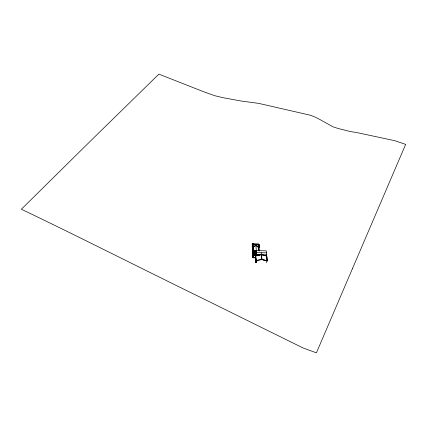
<?xml version="1.0" encoding="UTF-8"?>
<svg xmlns="http://www.w3.org/2000/svg" width="427" height="427" viewBox="0 0 427 427"><rect width="100%" height="100%" fill="white"/><g stroke="black" fill="none" stroke-linecap="round" stroke-linejoin="round"><path stroke-width="0.64" d="M254.273 253.296L254.593 253.302L254.449 254.134L254.006 254.193L254.455 254.204L254.375 253.19L253.916 254.343L255.885 254.359L255.944 253.98L255.874 254.289M255.426 253.339L255.223 254.22L254.583 254.209L255.218 254.15L255.357 253.131M255.981 253.36L255.805 254.236L255.351 254.225L255.527 253.35L255.965 253.291M253.766 251.684L253.553 253.499L253.921 251.818M253.851 252.208L253.894 251.818M253.43 252.015L253.312 251.684L253.574 254.028L253.264 253.98M253.195 253.355L253.35 252.864M253.681 251.738L253.483 252.757M253.766 251.743L253.569 252.757M255.608 260.299L255.789 258.618L255.608 260.299L255.949 259.483M256.04 260.465L255.704 261.329L255.88 259.557M255.704 261.329L255.96 259.563M256.499 262.413L255.81 262.397L255.97 260.518M256.04 261.143L256.051 260.518M255.095 251.439L255.239 251.017L255.1 251.423M255.314 251.343L255.282 251.017L255.303 251.46M255.303 251.028L254.305 253.03L253.771 253.062L253.75 252.645L254.193 252.699M253.398 251.957L253.062 251.935M253.419 253.323L253.36 253.083M253.916 252.042L253.739 252.506M253.008 253.302L253.28 251.925L253.035 253.553M253.905 252.261L253.771 253.062M256.568 252.57L256.584 251.418M253.371 251.684L253.382 252.266L253.286 251.951M256.269 253.024L256.157 253.926M252.88 256.387L252.859 257.001M253.387 251.994L253.387 252.357M253.574 254.028L253.889 252.458M256.563 252.544C256.387 252.741 253.227 249.555 253.916 251.604M255.511 259.269L255.645 257.342L255.511 259.269L255.81 258.367M252.165 243.934L258.826 244.095C261.281 252.768 255.613 242.926 252.165 243.934L252.576 248.637M252.57 244.666L252.181 246.475L252.72 250.073M252.293 247.025L252.48 246.16M252.576 245.733L252.587 246.23M252.314 247.27L252.49 246.326M252.341 247.559L252.512 246.566M252.373 247.852L252.538 246.859M252.394 248.098L252.565 247.153M252.41 248.268L252.592 247.398M252.421 248.391L252.603 247.569L253.179 247.612M252.448 248.685L252.635 247.649C255.143 246.224 260.475 240.385 259.173 247.729M252.827 247.436L252.48 249.032L252.667 248.226M252.837 247.436L252.688 248.039M252.512 250.067L253.046 247.639L252.709 244.041L258.186 244.196M253.003 251.289L252.933 248.973M253.046 248.226L252.64 250.067L253.046 254.433M252.725 250.222L252.859 249.603M252.944 248.647L252.896 249.16M252.747 250.462L253.008 249.347M252.763 250.606L253.014 249.4M253.27 254.198L253.334 253.227M252.773 250.729L252.949 249.907M252.859 251.636L253.024 250.649M252.88 251.861L252.997 251.14M252.907 252.149L253.003 251.53M253.104 251.578L252.923 252.437L252.891 251.311M252.981 252.933L253.238 251.599M253.003 253.179L253.168 252.24M253.302 251.658L253.408 252.224M253.686 251.22L253.59 250.756L254.006 250.766A0.977 0.576 -5 0 1 255.09 250.249A0.977 0.576 -5 0 1 255.933 250.809L256.349 250.82L256.317 251.279L256.248 250.83M253.622 250.809L254.124 250.633M253.11 254.348L253.414 252.944M253.168 254.268L253.296 253.654M253.435 253.083L253.403 253.531M253.003 255.506L253.131 254.764M253.457 253.28L253.323 254.257M254.732 257.807L252.821 257.764L252.629 255.65L253.654 250.836L254.065 250.74M252.8 256.867L252.981 255.885L252.992 256.387M253.008 255.672L253.115 254.593L253.008 255.672L253.046 254.951M252.821 257.161L253.003 256.179M252.821 257.764L253.884 252.992M252.901 257.695L253.974 252.891L253.787 250.916L252.72 255.725L252.901 257.695L254.759 257.695M253.126 253.51L252.293 243.934L255.842 245.205L252.298 244.036M253.43 257.668L253.889 255.223L258.73 255.33M255.1 251.311L255.207 251.039M254.583 254.209L254.839 253.158M255.362 251.087L255.181 251.487L255.277 251.039M255.874 250.676L256.317 250.927M256.349 250.82L255.885 250.782M256.317 251.279L256.478 251.466M256.056 252.981L256.531 253.094M256.104 253.035L256.045 252.88A0.891 0.523 -5 0 0 255.293 252.496A0.891 0.523 -5 0 0 254.375 252.843L254.375 252.869A0.891 0.523 -5 0 1 255.293 252.522A0.891 0.523 -5 0 1 256.051 252.907L256.109 253.062A0.977 0.576 -5 0 0 255.309 252.528A0.977 0.576 -5 0 0 254.225 253.04M255.277 257.748L256.376 252.949L253.974 252.891M255.373 257.817L256.504 252.667L256.568 253.11M255.442 257.764L255.901 255.773L256.467 255.672M256.531 255.608L256.76 254.609L266.763 254.834L266.32 250.841L256.371 250.612M255.81 262.397L256.264 260.433L261.916 259.408L267.003 260.662L266.507 262.626M256.915 260.256L256.43 262.354L255.885 262.343L256.328 260.417L256.878 260.427M266.763 254.834L266.48 255.976L267.024 260.881M253.75 251.556L253.254 252.352M255.693 257.364L255.49 258.244M256.36 251.199L256.579 251.444M255.538 253.419L255.901 253.307M254.092 250.798L254.172 250.697A0.891 0.523 -5 0 1 255.09 250.382A0.891 0.523 -5 0 1 255.842 250.761L255.853 250.862M261.212 252.709L261.938 259.621L267.254 260.934L266.747 255.986L261.436 254.657L255.538 255.736L256.029 260.694L261.948 259.568L267.297 260.886L266.747 255.986M252.512 247.649L255.842 245.205L259.066 247.66M255.303 251.183L256.301 251.215M254.908 253.19L255.293 253.099M253.403 253.008L253.158 253.254M255.826 245.269L258.847 244.335L259.381 251.001M253.585 255.234L256.766 254.641L259.248 255.341M255.474 258.879L255.586 259.269M255.57 259.904L255.688 260.299M255.666 260.934L255.784 261.329M255.768 261.97L255.885 262.343M252.773 247.895L252.699 247.473M253.03 248.61L252.997 249.197M252.885 250.089L252.795 251.017L252.763 249.896M253.062 251.802L253.424 251.797M253.083 252.053L253.499 252.058M266.539 252.832L256.44 252.645L256.488 251.289M253.152 252.923L253.441 252.96M256.109 253.451L255.976 252.917M256.12 253.553L256.072 253.926M253.654 253.681L253.51 254.022L253.238 251.668M255.954 254.054L253.974 253.937L253.916 254.343M253.665 254.268L256.061 254.327L255.933 253.008M255.282 255.138L258.581 255.213M266.704 256.029L261.425 254.711L255.538 255.736M258.687 255.181L256.75 254.689L255.842 245.205M261.436 254.657L261.948 259.568M258.458 246.817L258.863 250.75M258.239 244.543L258.885 250.895M258.116 244.196L258.778 250.686M255.933 250.809L255.965 251.156M256.12 252.741L256.232 254.06L256.061 252.923M255.805 254.236L255.351 254.225M255.81 255.736L256.285 260.646M254.006 250.766L254.038 251.108M252.928 244.073L253.713 252.149M252.864 244.297L253.595 252.053M252.741 247.393L252.773 247.74M253.2 251.802L253.248 252.923M253.051 251.674L253.376 254.428M253.222 253.841L253.232 254.305M253.024 252.731L253.056 253.862M252.362 246.721L252.512 248.941M253.115 254.657L253.088 255.319M252.949 256.035L252.923 256.696M352.451 268.631L316.402 352.867L302.994 347.93L201.693 297.945C141.47 268.556 81.781 238.138 21.35 209.225C48.427 182.628 75.296 155.871 102.421 129.349L158.876 74.133L204.261 91.981L214.978 95.765L223.465 97.772L240.887 100.969L258.927 103.425L310.232 115.205L314.902 116.971L319.439 119.277L332.948 126.787L337.762 128.378L349.766 131.42L357.97 132.818L394.756 140.702L405.65 144.385L352.451 268.631"/></g></svg>
